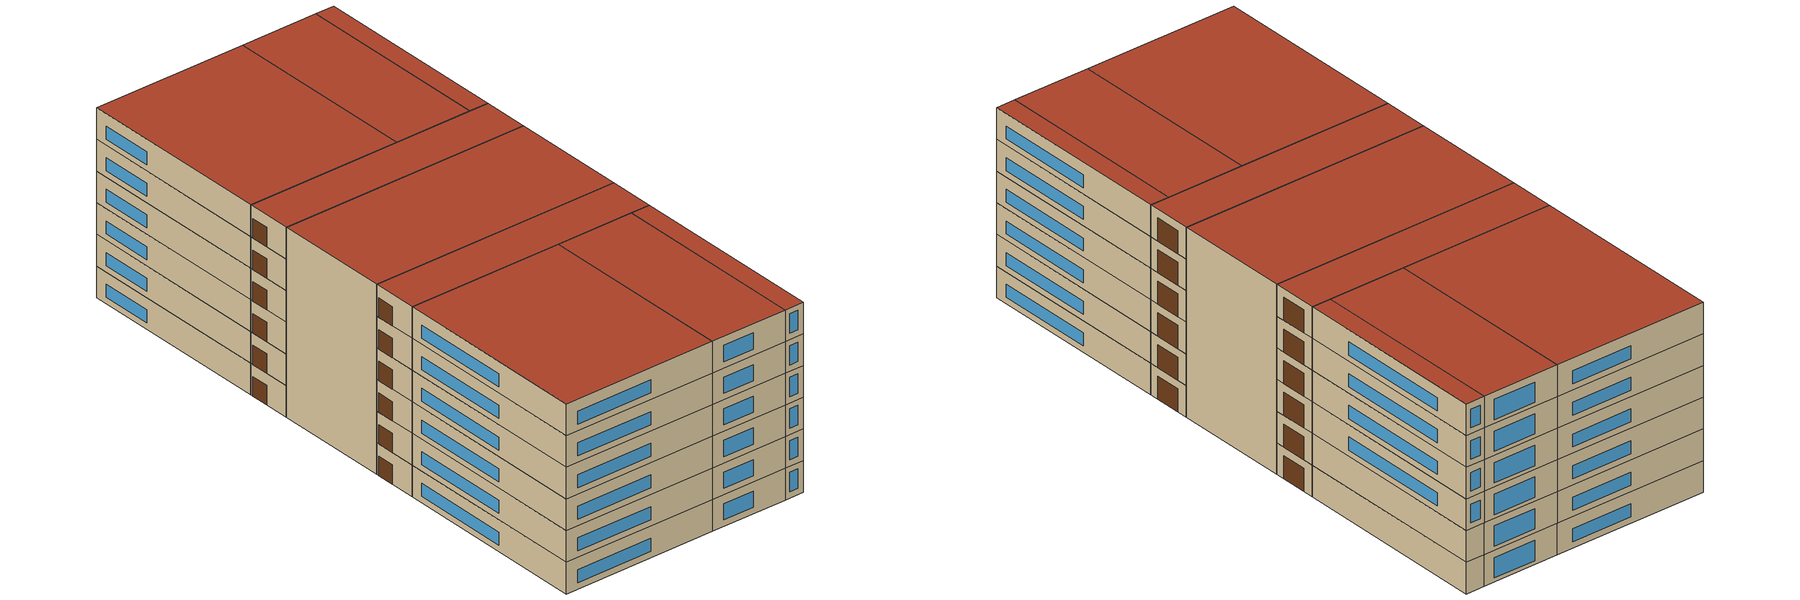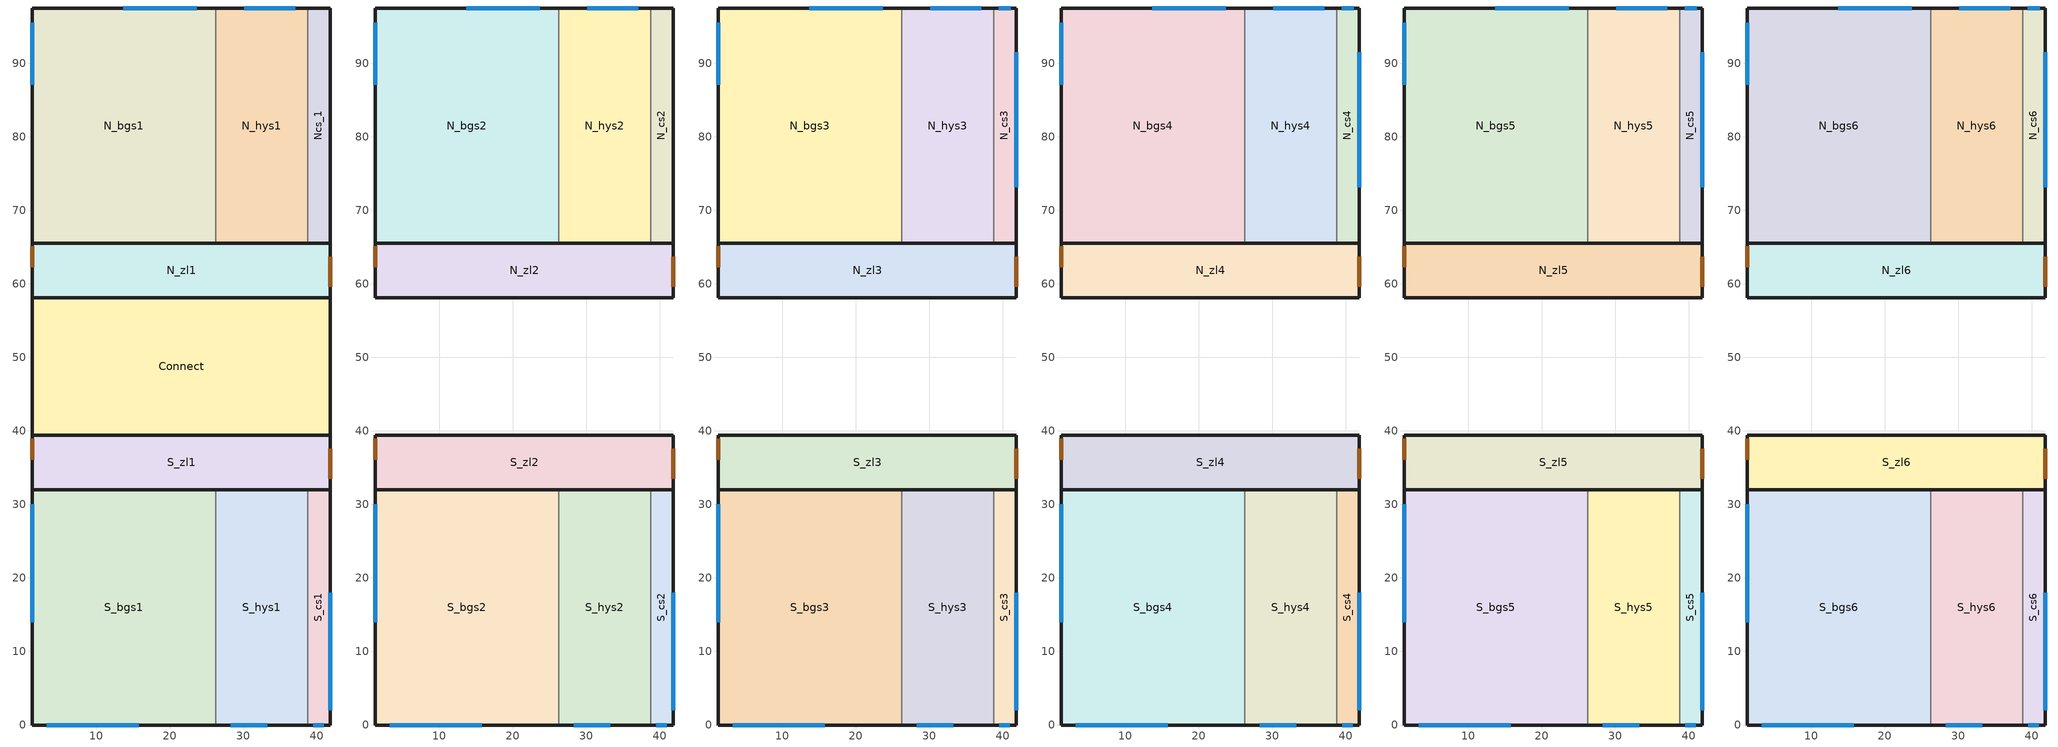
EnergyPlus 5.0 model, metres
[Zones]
S_bgs1
 floor ground (GROUND_FLOOR): 26.26,32 26.26,0 1.26,0 1.26,32 z0.19
 wall outside (EXT_WALL): 26.26,32 1.26,32 1.26,0 26.26,0 z0.19:5.09
 wall to S_hys1 (ADJ_WALL): 26.26,0 26.26,32 z0.19:5.09
 window (EXT_WINDOW1): 3.26,0 15.76,0 / 1.26,30 1.26,14 z1.19:3.19
 ceiling to S_bgs2 (ADJ_CEILING): 1.26,32 1.26,0 26.26,0 26.26,32 z5.09
S_hys1
 wall outside (EXT_WALL): 38.76,32 26.26,32 / 26.26,0 38.76,0 z0.19:5.09
 wall to S_cs1 (ADJ_WALL): 38.76,0 38.76,32 z0.19:5.09
 wall to S_bgs1 (ADJ_WALL): 26.26,32 26.26,0 z0.19:5.09
 window (EXT_WINDOW1): 28.26,0 33.26,0 z1.19:3.69
 ceiling to S_hys2 (ADJ_CEILING): 26.26,32 26.26,0 38.76,0 38.76,32 z5.09
 roof outside (EXT_ROOF): 38.76,32 38.76,0 26.26,0 26.26,32 z0.19
S_cs1
 wall outside (EXT_WALL): 38.76,0 41.86,0 41.86,32 38.76,32 z0.19:5.09
 wall to S_hys1 (ADJ_WALL): 38.76,32 38.76,0 z0.19:5.09
 window (EXT_WINDOW1): 39.53,0 40.94,0 z1.19:4.19; 41.86,2 41.86,18 z1.19:3.19
 ceiling to S_cs2 (ADJ_CEILING): 38.76,32 38.76,0 41.86,0 41.86,32 z5.09
 roof outside (EXT_ROOF): 41.86,32 41.86,0 38.76,0 38.76,32 z0.19
S_zl1
 floor ground (GROUND_FLOOR): 41.86,39.39 41.86,32 1.26,32 1.26,39.39 z0.19
 wall outside (EXT_WALL): 1.26,39.39 1.26,32 41.86,32 41.86,39.39 1.26,39.39 z0.19:5.09
 door (EXT_WALL): 1.26,38.95 1.26,36.11 z0.19:3.19; 41.86,33.47 41.86,37.59 z0.19:3.76
 ceiling to S_zl2 (ADJ_CEILING): 1.26,39.39 1.26,32 41.86,32 41.86,39.39 z5.09
Connect
 floor ground (GROUND_FLOOR): 41.86,58.14 41.86,39.39 1.26,39.39 1.26,58.14 z0.19
 wall outside (EXT_WALL): 41.86,39.39 41.86,58.14 1.26,58.14 1.26,39.39 41.86,39.39 z0.19:29.59
 roof outside (EXT_ROOF): 1.26,58.14 1.26,39.39 41.86,39.39 41.86,58.14 z29.59
N_zl1
 floor ground (GROUND_FLOOR): 41.86,65.53 41.86,58.14 1.26,58.14 1.26,65.53 z0.19
 wall outside (EXT_WALL): 1.26,58.14 41.86,58.14 41.86,65.53 1.26,65.53 1.26,58.14 z0.19:5.09
 door (EXT_WALL): 1.26,65.09 1.26,62.25 z0.19:3.19; 41.86,59.61 41.86,63.73 z0.19:3.76
 ceiling to N_zl2 (ADJ_CEILING): 1.26,65.53 1.26,58.14 41.86,58.14 41.86,65.53 z5.09
N_bgs1
 floor ground (GROUND_FLOOR): 26.26,97.53 26.26,65.53 1.26,65.53 1.26,97.53 z0.19
 wall outside (EXT_WALL): 26.26,97.53 1.26,97.53 1.26,65.53 26.26,65.53 z0.19:5.09
 wall to N_hys1 (ADJ_WALL): 26.26,65.53 26.26,97.53 z0.19:5.09
 window (EXT_WINDOW1): 23.65,97.53 13.65,97.53 / 1.26,95.52 1.26,87.11 z1.19:3.19
 ceiling to N_bgs2 (ADJ_CEILING): 1.26,97.53 1.26,65.53 26.26,65.53 26.26,97.53 z5.09
N_hys1
 floor ground (GROUND_FLOOR): 38.76,97.53 38.76,65.53 26.26,65.53 26.26,97.53 z0.19
 wall outside (EXT_WALL): 26.26,65.53 38.76,65.53 / 38.76,97.53 26.26,97.53 z0.19:5.09
 wall to N_bgs1 (ADJ_WALL): 26.26,97.53 26.26,65.53 z0.19:5.09
 wall to Ncs_1 (ADJ_WALL): 38.76,65.53 38.76,97.53 z0.19:5.09
 window (EXT_WINDOW1): 37.06,97.53 30.14,97.53 z0.81:3.95
 ceiling to N_hys2 (ADJ_CEILING): 26.26,97.53 26.26,65.53 38.76,65.53 38.76,97.53 z5.09
Ncs_1
 floor ground (GROUND_FLOOR): 41.86,97.53 41.86,65.53 38.76,65.53 38.76,97.53 z0.19
 wall outside (EXT_WALL): 38.76,65.53 41.86,65.53 41.86,97.53 38.76,97.53 z0.19:5.09
 wall to N_hys1 (ADJ_WALL): 38.76,97.53 38.76,65.53 z0.19:5.09
 ceiling to N_cs2 (ADJ_CEILING): 38.76,97.53 38.76,65.53 41.86,65.53 41.86,97.53 z5.09
S_bgs2
 floor to S_bgs1 (ADJ_CEILING): 26.26,32 26.26,0 1.26,0 1.26,32 z5.09
 wall outside (EXT_WALL): 26.26,32 1.26,32 1.26,0 26.26,0 z5.09:9.99
 wall to S_hys2 (ADJ_WALL): 26.26,0 26.26,32 z5.09:9.99
 window (EXT_WINDOW1): 3.26,0 15.76,0 / 1.26,30 1.26,14 z6.09:8.09
 ceiling to S_bgs3 (ADJ_CEILING): 1.26,32 1.26,0 26.26,0 26.26,32 z9.99
S_hys2
 wall outside (EXT_WALL): 26.26,0 38.76,0 / 38.76,32 26.26,32 z5.09:9.99
 wall to S_bgs2 (ADJ_WALL): 26.26,32 26.26,0 z5.09:9.99
 wall to S_cs2 (ADJ_WALL): 38.76,0 38.76,32 z5.09:9.99
 window (EXT_WINDOW1): 28.26,0 33.26,0 z6.09:8.59
 ceiling to S_hys1 (ADJ_CEILING): 38.76,32 38.76,0 26.26,0 26.26,32 z5.09
 ceiling to S_hys3 (ADJ_CEILING): 26.26,32 26.26,0 38.76,0 38.76,32 z9.99
S_cs2
 wall outside (EXT_WALL): 38.76,0 41.86,0 41.86,32 38.76,32 z5.09:9.99
 wall to S_hys2 (ADJ_WALL): 38.76,32 38.76,0 z5.09:9.99
 window (EXT_WINDOW1): 39.53,0 40.94,0 z6.09:9.09; 41.86,2 41.86,18 z6.09:8.09
 ceiling to S_cs1 (ADJ_CEILING): 41.86,32 41.86,0 38.76,0 38.76,32 z5.09
 ceiling to S_cs3 (ADJ_CEILING): 38.76,32 38.76,0 41.86,0 41.86,32 z9.99
S_zl2
 floor to S_zl1 (ADJ_CEILING): 41.86,39.39 41.86,32 1.26,32 1.26,39.39 z5.09
 wall outside (EXT_WALL): 1.26,32 41.86,32 41.86,39.39 1.26,39.39 1.26,32 z5.09:9.99
 door (EXT_WALL): 1.26,38.95 1.26,36.11 z5.09:8.09; 41.86,33.47 41.86,37.59 z5.09:8.66
 ceiling to S_zl3 (ADJ_CEILING): 1.26,39.39 1.26,32 41.86,32 41.86,39.39 z9.99
N_zl2
 floor to N_zl1 (ADJ_CEILING): 41.86,65.53 41.86,58.14 1.26,58.14 1.26,65.53 z5.09
 wall outside (EXT_WALL): 1.26,58.14 41.86,58.14 41.86,65.53 1.26,65.53 1.26,58.14 z5.09:9.99
 door (EXT_WALL): 1.26,65.09 1.26,62.25 z5.09:8.09; 41.86,59.61 41.86,63.73 z5.09:8.66
 ceiling to N_zl3 (ADJ_CEILING): 1.26,65.53 1.26,58.14 41.86,58.14 41.86,65.53 z9.99
N_hys2
 floor to N_hys1 (ADJ_CEILING): 38.76,97.53 38.76,65.53 26.26,65.53 26.26,97.53 z5.09
 wall outside (EXT_WALL): 38.76,97.53 26.26,97.53 / 26.26,65.53 38.76,65.53 z5.09:9.99
 wall to N_bgs2 (ADJ_WALL): 26.26,97.53 26.26,65.53 z5.09:9.99
 wall to N_cs2 (ADJ_WALL): 38.76,65.53 38.76,97.53 z5.09:9.99
 window (EXT_WINDOW1): 37.06,97.53 30.14,97.53 z5.71:8.85
 ceiling to N_hys3 (ADJ_CEILING): 26.26,97.53 26.26,65.53 38.76,65.53 38.76,97.53 z9.99
N_bgs2
 floor to N_bgs1 (ADJ_CEILING): 26.26,97.53 26.26,65.53 1.26,65.53 1.26,97.53 z5.09
 wall outside (EXT_WALL): 26.26,97.53 1.26,97.53 1.26,65.53 26.26,65.53 z5.09:9.99
 wall to N_hys2 (ADJ_WALL): 26.26,65.53 26.26,97.53 z5.09:9.99
 window (EXT_WINDOW1): 23.65,97.53 13.65,97.53 / 1.26,95.52 1.26,87.11 z6.09:8.09
 ceiling to N_bgs3 (ADJ_CEILING): 1.26,97.53 1.26,65.53 26.26,65.53 26.26,97.53 z9.99
N_cs2
 floor to Ncs_1 (ADJ_CEILING): 41.86,97.53 41.86,65.53 38.76,65.53 38.76,97.53 z5.09
 wall outside (EXT_WALL): 38.76,65.53 41.86,65.53 41.86,97.53 38.76,97.53 z5.09:9.99
 wall to N_hys2 (ADJ_WALL): 38.76,97.53 38.76,65.53 z5.09:9.99
 ceiling to N_cs3 (ADJ_CEILING): 38.76,97.53 38.76,65.53 41.86,65.53 41.86,97.53 z9.99
S_bgs3
 floor to S_bgs2 (ADJ_CEILING): 26.26,32 26.26,0 1.26,0 1.26,32 z9.99
 wall outside (EXT_WALL): 26.26,32 1.26,32 1.26,0 26.26,0 z9.99:14.89
 wall to S_hys3 (ADJ_WALL): 26.26,0 26.26,32 z9.99:14.89
 window (EXT_WINDOW1): 3.26,0 15.76,0 / 1.26,30 1.26,14 z10.99:12.99
 ceiling to S_bgs4 (ADJ_CEILING): 1.26,32 1.26,0 26.26,0 26.26,32 z14.89
S_hys3
 wall outside (EXT_WALL): 26.26,0 38.76,0 / 38.76,32 26.26,32 z9.99:14.89
 wall to S_bgs3 (ADJ_WALL): 26.26,32 26.26,0 z9.99:14.89
 wall to S_cs3 (ADJ_WALL): 38.76,0 38.76,32 z9.99:14.89
 window (EXT_WINDOW1): 28.26,0 33.26,0 z10.99:13.49
 ceiling to S_hys2 (ADJ_CEILING): 38.76,32 38.76,0 26.26,0 26.26,32 z9.99
 ceiling to S_hys4 (ADJ_CEILING): 26.26,32 26.26,0 38.76,0 38.76,32 z14.89
S_cs3
 wall outside (EXT_WALL): 38.76,0 41.86,0 41.86,32 38.76,32 z9.99:14.89
 wall to S_hys3 (ADJ_WALL): 38.76,32 38.76,0 z9.99:14.89
 window (EXT_WINDOW1): 39.53,0 40.94,0 z10.99:13.99; 41.86,2 41.86,18 z10.99:12.99
 ceiling to S_cs2 (ADJ_CEILING): 41.86,32 41.86,0 38.76,0 38.76,32 z9.99
 ceiling to S_cs4 (ADJ_CEILING): 38.76,32 38.76,0 41.86,0 41.86,32 z14.89
S_zl3
 floor to S_zl2 (ADJ_CEILING): 41.86,39.39 41.86,32 1.26,32 1.26,39.39 z9.99
 wall outside (EXT_WALL): 1.26,32 41.86,32 41.86,39.39 1.26,39.39 1.26,32 z9.99:14.89
 door (EXT_WALL): 1.26,38.95 1.26,36.11 z9.99:12.99; 41.86,33.47 41.86,37.59 z9.99:13.56
 ceiling to S_zl4 (ADJ_CEILING): 1.26,39.39 1.26,32 41.86,32 41.86,39.39 z14.89
N_zl3
 floor to N_zl2 (ADJ_CEILING): 41.86,65.53 41.86,58.14 1.26,58.14 1.26,65.53 z9.99
 wall outside (EXT_WALL): 1.26,58.14 41.86,58.14 41.86,65.53 1.26,65.53 1.26,58.14 z9.99:14.89
 door (EXT_WALL): 1.26,65.09 1.26,62.25 z9.99:12.99; 41.86,59.61 41.86,63.73 z9.99:13.56
 ceiling to N_zl4 (ADJ_CEILING): 1.26,65.53 1.26,58.14 41.86,58.14 41.86,65.53 z14.89
N_cs3
 floor to N_cs2 (ADJ_CEILING): 41.86,97.53 41.86,65.53 38.76,65.53 38.76,97.53 z9.99
 wall outside (EXT_WALL): 38.76,65.53 41.86,65.53 41.86,97.53 38.76,97.53 z9.99:14.89
 wall to N_hys3 (ADJ_WALL): 38.76,97.53 38.76,65.53 z9.99:14.89
 window (EXT_WINDOW1): 41.1,97.53 39.44,97.53 z10.93:13.78; 41.86,73.15 41.86,91.52 z10.99:13.05
 ceiling to N_cs4 (ADJ_CEILING): 38.76,97.53 38.76,65.53 41.86,65.53 41.86,97.53 z14.89
N_hys3
 floor to N_hys2 (ADJ_CEILING): 38.76,97.53 38.76,65.53 26.26,65.53 26.26,97.53 z9.99
 wall outside (EXT_WALL): 38.76,97.53 26.26,97.53 / 26.26,65.53 38.76,65.53 z9.99:14.89
 wall to N_bgs3 (ADJ_WALL): 26.26,97.53 26.26,65.53 z9.99:14.89
 wall to N_cs3 (ADJ_WALL): 38.76,65.53 38.76,97.53 z9.99:14.89
 window (EXT_WINDOW1): 37.06,97.53 30.14,97.53 z10.61:13.75
 ceiling to N_hys4 (ADJ_CEILING): 26.26,97.53 26.26,65.53 38.76,65.53 38.76,97.53 z14.89
N_bgs3
 floor to N_bgs2 (ADJ_CEILING): 26.26,97.53 26.26,65.53 1.26,65.53 1.26,97.53 z9.99
 wall outside (EXT_WALL): 26.26,97.53 1.26,97.53 1.26,65.53 26.26,65.53 z9.99:14.89
 wall to N_hys3 (ADJ_WALL): 26.26,65.53 26.26,97.53 z9.99:14.89
 window (EXT_WINDOW1): 23.65,97.53 13.65,97.53 / 1.26,95.52 1.26,87.11 z10.99:12.99
 ceiling to N_bgs4 (ADJ_CEILING): 1.26,97.53 1.26,65.53 26.26,65.53 26.26,97.53 z14.89
S_bgs4
 floor to S_bgs3 (ADJ_CEILING): 26.26,32 26.26,0 1.26,0 1.26,32 z14.89
 wall outside (EXT_WALL): 26.26,32 1.26,32 1.26,0 26.26,0 z14.89:19.79
 wall to S_hys4 (ADJ_WALL): 26.26,0 26.26,32 z14.89:19.79
 window (EXT_WINDOW1): 3.26,0 15.76,0 / 1.26,30 1.26,14 z15.89:17.89
 ceiling to S_bgs5 (ADJ_CEILING): 1.26,32 1.26,0 26.26,0 26.26,32 z19.79
S_hys4
 wall outside (EXT_WALL): 26.26,0 38.76,0 / 38.76,32 26.26,32 z14.89:19.79
 wall to S_bgs4 (ADJ_WALL): 26.26,32 26.26,0 z14.89:19.79
 wall to S_cs4 (ADJ_WALL): 38.76,0 38.76,32 z14.89:19.79
 window (EXT_WINDOW1): 28.26,0 33.26,0 z15.89:18.39
 ceiling to S_hys3 (ADJ_CEILING): 38.76,32 38.76,0 26.26,0 26.26,32 z14.89
 ceiling to S_hys5 (ADJ_CEILING): 26.26,32 26.26,0 38.76,0 38.76,32 z19.79
S_cs4
 wall outside (EXT_WALL): 38.76,0 41.86,0 41.86,32 38.76,32 z14.89:19.79
 wall to S_hys4 (ADJ_WALL): 38.76,32 38.76,0 z14.89:19.79
 window (EXT_WINDOW1): 39.53,0 40.94,0 z15.89:18.89; 41.86,2 41.86,18 z15.89:17.89
 ceiling to S_cs3 (ADJ_CEILING): 41.86,32 41.86,0 38.76,0 38.76,32 z14.89
 ceiling to S_cs5 (ADJ_CEILING): 38.76,32 38.76,0 41.86,0 41.86,32 z19.79
S_zl4
 floor to S_zl3 (ADJ_CEILING): 41.86,39.39 41.86,32 1.26,32 1.26,39.39 z14.89
 wall outside (EXT_WALL): 1.26,32 41.86,32 41.86,39.39 1.26,39.39 1.26,32 z14.89:19.79
 door (EXT_WALL): 1.26,38.95 1.26,36.11 z14.89:17.89; 41.86,33.47 41.86,37.59 z14.89:18.46
 ceiling to S_zl5 (ADJ_CEILING): 1.26,39.39 1.26,32 41.86,32 41.86,39.39 z19.79
N_zl4
 floor to N_zl3 (ADJ_CEILING): 41.86,65.53 41.86,58.14 1.26,58.14 1.26,65.53 z14.89
 wall outside (EXT_WALL): 1.26,58.14 41.86,58.14 41.86,65.53 1.26,65.53 1.26,58.14 z14.89:19.79
 door (EXT_WALL): 1.26,65.09 1.26,62.25 z14.89:17.89; 41.86,59.61 41.86,63.73 z14.89:18.46
 ceiling to N_zl5 (ADJ_CEILING): 1.26,65.53 1.26,58.14 41.86,58.14 41.86,65.53 z19.79
N_cs4
 floor to N_cs3 (ADJ_CEILING): 41.86,97.53 41.86,65.53 38.76,65.53 38.76,97.53 z14.89
 wall outside (EXT_WALL): 38.76,65.53 41.86,65.53 41.86,97.53 38.76,97.53 z14.89:19.79
 wall to N_hys4 (ADJ_WALL): 38.76,97.53 38.76,65.53 z14.89:19.79
 window (EXT_WINDOW1): 41.1,97.53 39.44,97.53 z15.83:18.68; 41.86,73.15 41.86,91.52 z15.89:17.95
 ceiling to N_cs5 (ADJ_CEILING): 38.76,97.53 38.76,65.53 41.86,65.53 41.86,97.53 z19.79
N_hys4
 floor to N_hys3 (ADJ_CEILING): 38.76,97.53 38.76,65.53 26.26,65.53 26.26,97.53 z14.89
 wall outside (EXT_WALL): 38.76,97.53 26.26,97.53 / 26.26,65.53 38.76,65.53 z14.89:19.79
 wall to N_bgs4 (ADJ_WALL): 26.26,97.53 26.26,65.53 z14.89:19.79
 wall to N_cs4 (ADJ_WALL): 38.76,65.53 38.76,97.53 z14.89:19.79
 window (EXT_WINDOW1): 37.06,97.53 30.14,97.53 z15.51:18.65
 ceiling to N_hys5 (ADJ_CEILING): 26.26,97.53 26.26,65.53 38.76,65.53 38.76,97.53 z19.79
N_bgs4
 floor to N_bgs3 (ADJ_CEILING): 26.26,97.53 26.26,65.53 1.26,65.53 1.26,97.53 z14.89
 wall outside (EXT_WALL): 26.26,97.53 1.26,97.53 1.26,65.53 26.26,65.53 z14.89:19.79
 wall to N_hys4 (ADJ_WALL): 26.26,65.53 26.26,97.53 z14.89:19.79
 window (EXT_WINDOW1): 23.65,97.53 13.65,97.53 / 1.26,95.52 1.26,87.11 z15.89:17.89
 ceiling to N_bgs5 (ADJ_CEILING): 1.26,97.53 1.26,65.53 26.26,65.53 26.26,97.53 z19.79
S_bgs5
 floor to S_bgs4 (ADJ_CEILING): 26.26,32 26.26,0 1.26,0 1.26,32 z19.79
 wall outside (EXT_WALL): 26.26,32 1.26,32 1.26,0 26.26,0 z19.79:24.69
 wall to S_hys5 (ADJ_WALL): 26.26,0 26.26,32 z19.79:24.69
 window (EXT_WINDOW1): 3.26,0 15.76,0 / 1.26,30 1.26,14 z20.79:22.79
 ceiling to S_bgs6 (ADJ_CEILING): 1.26,32 1.26,0 26.26,0 26.26,32 z24.69
S_hys5
 wall outside (EXT_WALL): 26.26,0 38.76,0 / 38.76,32 26.26,32 z19.79:24.69
 wall to S_bgs5 (ADJ_WALL): 26.26,32 26.26,0 z19.79:24.69
 wall to S_cs5 (ADJ_WALL): 38.76,0 38.76,32 z19.79:24.69
 window (EXT_WINDOW1): 28.26,0 33.26,0 z20.79:23.29
 ceiling to S_hys4 (ADJ_CEILING): 38.76,32 38.76,0 26.26,0 26.26,32 z19.79
 ceiling to S_hys6 (ADJ_CEILING): 26.26,32 26.26,0 38.76,0 38.76,32 z24.69
S_cs5
 wall outside (EXT_WALL): 38.76,0 41.86,0 41.86,32 38.76,32 z19.79:24.69
 wall to S_hys5 (ADJ_WALL): 38.76,32 38.76,0 z19.79:24.69
 window (EXT_WINDOW1): 39.53,0 40.94,0 z20.79:23.79; 41.86,2 41.86,18 z20.79:22.79
 ceiling to S_cs4 (ADJ_CEILING): 41.86,32 41.86,0 38.76,0 38.76,32 z19.79
 ceiling to S_cs6 (ADJ_CEILING): 38.76,32 38.76,0 41.86,0 41.86,32 z24.69
S_zl5
 floor to S_zl4 (ADJ_CEILING): 41.86,39.39 41.86,32 1.26,32 1.26,39.39 z19.79
 wall outside (EXT_WALL): 1.26,32 41.86,32 41.86,39.39 1.26,39.39 1.26,32 z19.79:24.69
 door (EXT_WALL): 1.26,38.95 1.26,36.11 z19.79:22.79; 41.86,33.47 41.86,37.59 z19.79:23.36
 ceiling to S_zl6 (ADJ_CEILING): 1.26,39.39 1.26,32 41.86,32 41.86,39.39 z24.69
N_zl5
 floor to N_zl4 (ADJ_CEILING): 41.86,65.53 41.86,58.14 1.26,58.14 1.26,65.53 z19.79
 wall outside (EXT_WALL): 1.26,58.14 41.86,58.14 41.86,65.53 1.26,65.53 1.26,58.14 z19.79:24.69
 door (EXT_WALL): 1.26,65.09 1.26,62.25 z19.79:22.79; 41.86,59.61 41.86,63.73 z19.79:23.36
 ceiling to N_zl6 (ADJ_CEILING): 1.26,65.53 1.26,58.14 41.86,58.14 41.86,65.53 z24.69
N_cs5
 floor to N_cs4 (ADJ_CEILING): 41.86,97.53 41.86,65.53 38.76,65.53 38.76,97.53 z19.79
 wall outside (EXT_WALL): 38.76,65.53 41.86,65.53 41.86,97.53 38.76,97.53 z19.79:24.69
 wall to N_hys5 (ADJ_WALL): 38.76,97.53 38.76,65.53 z19.79:24.69
 window (EXT_WINDOW1): 41.1,97.53 39.44,97.53 z20.73:23.58; 41.86,73.15 41.86,91.52 z20.79:22.85
 ceiling to N_cs6 (ADJ_CEILING): 38.76,97.53 38.76,65.53 41.86,65.53 41.86,97.53 z24.69
N_hys5
 floor to N_hys4 (ADJ_CEILING): 38.76,97.53 38.76,65.53 26.26,65.53 26.26,97.53 z19.79
 wall outside (EXT_WALL): 38.76,97.53 26.26,97.53 / 26.26,65.53 38.76,65.53 z19.79:24.69
 wall to N_bgs5 (ADJ_WALL): 26.26,97.53 26.26,65.53 z19.79:24.69
 wall to N_cs5 (ADJ_WALL): 38.76,65.53 38.76,97.53 z19.79:24.69
 window (EXT_WINDOW1): 37.06,97.53 30.14,97.53 z20.41:23.55
 ceiling to N_hys6 (ADJ_CEILING): 26.26,97.53 26.26,65.53 38.76,65.53 38.76,97.53 z24.69
N_bgs5
 floor to N_bgs4 (ADJ_CEILING): 26.26,97.53 26.26,65.53 1.26,65.53 1.26,97.53 z19.79
 wall outside (EXT_WALL): 26.26,97.53 1.26,97.53 1.26,65.53 26.26,65.53 z19.79:24.69
 wall to N_hys5 (ADJ_WALL): 26.26,65.53 26.26,97.53 z19.79:24.69
 window (EXT_WINDOW1): 23.65,97.53 13.65,97.53 / 1.26,95.52 1.26,87.11 z20.79:22.79
 ceiling to N_bgs6 (ADJ_CEILING): 1.26,97.53 1.26,65.53 26.26,65.53 26.26,97.53 z24.69
S_bgs6
 floor to S_bgs5 (ADJ_CEILING): 26.26,32 26.26,0 1.26,0 1.26,32 z24.69
 wall outside (EXT_WALL): 26.26,32 1.26,32 1.26,0 26.26,0 z24.69:29.59
 wall to S_hys6 (ADJ_WALL): 26.26,0 26.26,32 z24.69:29.59
 window (EXT_WINDOW1): 3.26,0 15.76,0 / 1.26,30 1.26,14 z25.69:27.69
 roof outside (EXT_ROOF): 1.26,32 1.26,0 26.26,0 26.26,32 z29.59
S_hys6
 wall outside (EXT_WALL): 26.26,0 38.76,0 / 38.76,32 26.26,32 z24.69:29.59
 wall to S_bgs6 (ADJ_WALL): 26.26,32 26.26,0 z24.69:29.59
 wall to S_cs6 (ADJ_WALL): 38.76,0 38.76,32 z24.69:29.59
 window (EXT_WINDOW1): 28.26,0 33.26,0 z25.69:28.19
 ceiling to S_hys5 (ADJ_CEILING): 38.76,32 38.76,0 26.26,0 26.26,32 z24.69
 roof outside (EXT_ROOF): 26.26,32 26.26,0 38.76,0 38.76,32 z29.59
S_cs6
 wall outside (EXT_WALL): 38.76,0 41.86,0 41.86,32 38.76,32 z24.69:29.59
 wall to S_hys6 (ADJ_WALL): 38.76,32 38.76,0 z24.69:29.59
 window (EXT_WINDOW1): 39.53,0 40.94,0 z25.69:28.69; 41.86,2 41.86,18 z25.69:27.69
 ceiling to S_cs5 (ADJ_CEILING): 41.86,32 41.86,0 38.76,0 38.76,32 z24.69
 roof outside (EXT_ROOF): 38.76,32 38.76,0 41.86,0 41.86,32 z29.59
S_zl6
 floor to S_zl5 (ADJ_CEILING): 41.86,39.39 41.86,32 1.26,32 1.26,39.39 z24.69
 wall outside (EXT_WALL): 1.26,32 41.86,32 41.86,39.39 1.26,39.39 1.26,32 z24.69:29.59
 door (EXT_WALL): 1.26,38.95 1.26,36.11 z24.69:27.69; 41.86,33.47 41.86,37.59 z24.69:28.26
 roof outside (EXT_ROOF): 1.26,39.39 1.26,32 41.86,32 41.86,39.39 z29.59
N_zl6
 floor to N_zl5 (ADJ_CEILING): 41.86,65.53 41.86,58.14 1.26,58.14 1.26,65.53 z24.69
 wall outside (EXT_WALL): 1.26,58.14 41.86,58.14 41.86,65.53 1.26,65.53 1.26,58.14 z24.69:29.59
 door (EXT_WALL): 1.26,65.09 1.26,62.25 z24.69:27.69; 41.86,59.61 41.86,63.73 z24.69:28.26
 roof outside (EXT_ROOF): 1.26,65.53 1.26,58.14 41.86,58.14 41.86,65.53 z29.59
N_cs6
 floor to N_cs5 (ADJ_CEILING): 41.86,97.53 41.86,65.53 38.76,65.53 38.76,97.53 z24.69
 wall outside (EXT_WALL): 38.76,65.53 41.86,65.53 41.86,97.53 38.76,97.53 z24.69:29.59
 wall to N_hys6 (ADJ_WALL): 38.76,97.53 38.76,65.53 z24.69:29.59
 window (EXT_WINDOW1): 41.1,97.53 39.44,97.53 z25.63:28.48; 41.86,73.15 41.86,91.52 z25.69:27.75
 roof outside (EXT_ROOF): 38.76,97.53 38.76,65.53 41.86,65.53 41.86,97.53 z29.59
N_hys6
 floor to N_hys5 (ADJ_CEILING): 38.76,97.53 38.76,65.53 26.26,65.53 26.26,97.53 z24.69
 wall outside (EXT_WALL): 38.76,97.53 26.26,97.53 / 26.26,65.53 38.76,65.53 z24.69:29.59
 wall to N_bgs6 (ADJ_WALL): 26.26,97.53 26.26,65.53 z24.69:29.59
 wall to N_cs6 (ADJ_WALL): 38.76,65.53 38.76,97.53 z24.69:29.59
 window (EXT_WINDOW1): 37.06,97.53 30.14,97.53 z25.31:28.45
 roof outside (EXT_ROOF): 26.26,97.53 26.26,65.53 38.76,65.53 38.76,97.53 z29.59
N_bgs6
 floor to N_bgs5 (ADJ_CEILING): 26.26,97.53 26.26,65.53 1.26,65.53 1.26,97.53 z24.69
 wall outside (EXT_WALL): 26.26,97.53 1.26,97.53 1.26,65.53 26.26,65.53 z24.69:29.59
 wall to N_hys6 (ADJ_WALL): 26.26,65.53 26.26,97.53 z24.69:29.59
 window (EXT_WINDOW1): 23.65,97.53 13.65,97.53 / 1.26,95.52 1.26,87.11 z25.69:27.69
 roof outside (EXT_ROOF): 1.26,97.53 1.26,65.53 26.26,65.53 26.26,97.53 z29.59
[Building]
TRNSYS18: North Axis {deg}=0; Terrain=City; Loads Convergence Tolerance Value=0; Temperature Convergence Tolerance Value {deltaC}=0; Solar Distribution=FullInteriorAndExterior; Maximum Number of Warmup Days=0
[Site:Location]
not used: Latitude {deg}=0; Longitude {deg}=0; Time Zone {hr}=0; Elevation {m}=0
[Construction]
GROUND_FLOOR; EXT_WALL; EXT_ROOF; ADJ_WALL; ADJ_CEILING; EXT_WINDOW1: 
[WindowProperty:ShadingControl]
ESHADE=0; ISHADE=INPUT 1*MAX_ISHADE : SHADECNTRL=ISHADE_INTERNAL
[SurfaceProperty:OtherSideCoefficients]
BOUNDARY=IDENTICAL; BOUNDARY=INPUT 1*TBOUNDARY; BOUNDARY=INPUT 1*TBOUNDARY_2; BOUNDARY=INPUT 1*TBOUNDARY_3; BOUNDARY=INPUT 1*TGROUND; BOUNDARY=20; BOUNDARY=15
[Zone] Multiplier=1
S_bgs1; S_hys1; S_cs1; S_bgs2; S_bgs3; S_bgs4; S_bgs5; S_bgs6; S_hys2; S_hys3; S_hys4; S_hys5; S_hys6; S_cs2; S_cs3; S_cs4; S_cs5; S_cs6; S_zl1; S_zl2; S_zl3; S_zl4; S_zl5; S_zl6; Connect; N_zl1; N_zl2; N_zl3; N_zl4; N_zl5; N_zl6; N_bgs1; N_hys1; N_cs3; N_cs4; N_cs5; N_cs6; N_hys2; N_hys3; N_hys4; N_hys5; N_hys6; N_bgs2; N_bgs3; N_bgs4; N_bgs5; N_bgs6; Ncs_1; N_cs2
